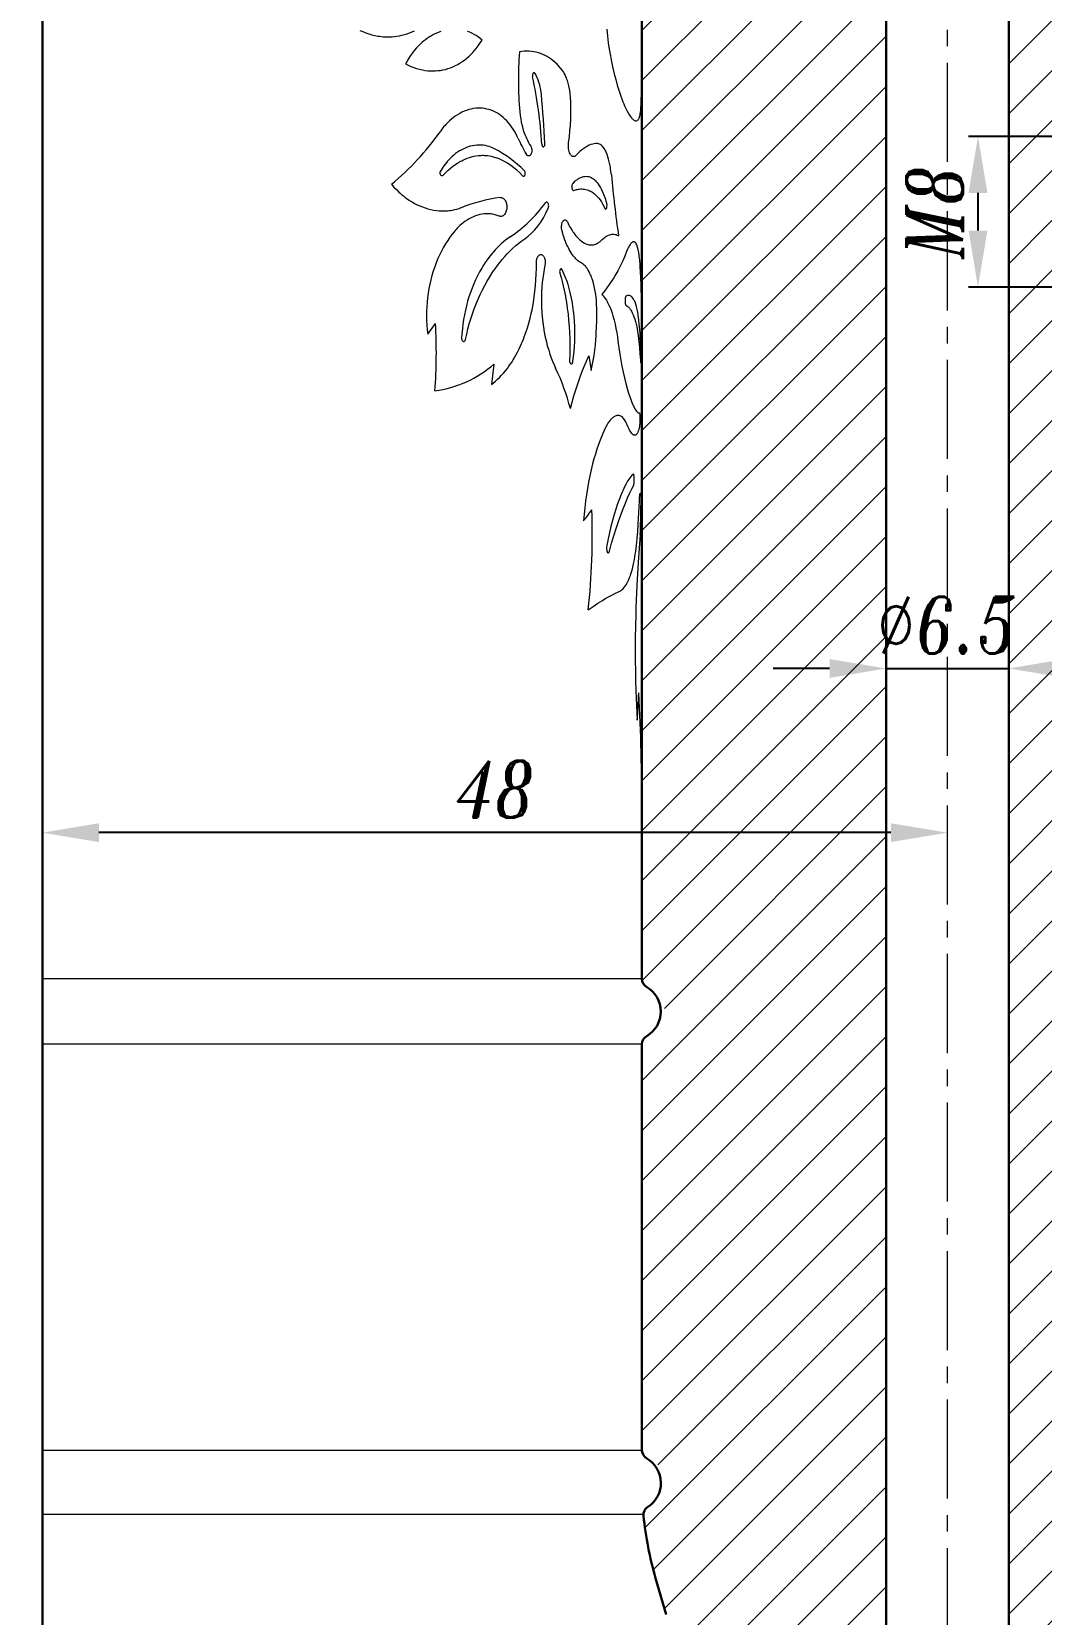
# Model space of a CAD drawing. Extents: x -234 to 1000, y -95 to 506.
# Drawn here: x 79.2 to 132.7, y 43.5 to 127.4 of the extents above; entities that cross this region are included whole.
import ezdxf

# ---------------------------------------------------------------- set-up
doc = ezdxf.new("R2010")
doc.units = 0
doc.header["$LTSCALE"] = 7
doc.header["$MEASUREMENT"] = 0
doc.linetypes.add('CENTER2', pattern=[1.125, 0.75, -0.125, 0.125, -0.125])
doc.layers.get('0').update_dxf_attribs({"linetype": 'CONTINUOUS', "lineweight": 15})
for name, color, linetype, lineweight in [('1', 1, 'CENTER2', 15), ('3', 3, 'CONTINUOUS', 30), ('8', 250, 'CONTINUOUS', 15)]:
    doc.layers.add(name, color=color, linetype=linetype, lineweight=lineweight)
doc.styles.add('ITALICT', font='ITALICT.shx', dxfattribs={"width": 0.8, "height": 3})
doc.dimstyles.get("Standard").update_dxf_attribs({"dimtxt": 3, "dimasz": 3, "dimexe": 0.5, "dimexo": 0.5, "dimgap": 0.8, "dimtad": 1, "dimdsep": 46, "dimtxsty": 'ITALICT', "dimcen": 0.09, "dimazin": 2, "dimtfac": 1, "dimtmove": 0, "dimatfit": 3, "dimfxl": 1, "dimtolj": 1, "dimtzin": 0, "dimarcsym": 0})

# ---------------------------------------------------------------- blocks, each defined once
blk = doc.blocks.new('*D30')
at = {"color": 0, "lineweight": -2, "transparency": 16777216}
for p, q in [((121.476, 93.614), (118.476, 93.614)), ((124.476, 93.614), (130.976, 93.614)), ((133.976, 93.614), (136.976, 93.614))]:
    blk.add_line(p, q, dxfattribs=at)
at = {"color": 0, "transparency": 16777216}
for points in [[(121.476, 94.114), (121.476, 93.114), (124.476, 93.614)], [(133.976, 94.114), (133.976, 93.114), (130.976, 93.614)]]:
    blk.add_solid(points, dxfattribs=at)
at = {"color": 0, "transparency": 16777216, "insert": (127.726, 95.914), "char_height": 3, "attachment_point": 5, "style": 'ITALICT'}
blk.add_mtext('\\A1;%%c6.5', dxfattribs=at)
blk = doc.blocks.new('*D31')
at = {"color": 0, "lineweight": -2, "transparency": 16777216}
for p, q in [((74.189, 291.825), (50.638, 291.825)), ((51.138, 288.825), (51.138, 27.925)), ((79.226, 24.925), (50.638, 24.925))]:
    blk.add_line(p, q, dxfattribs=at)
at = {"color": 0, "transparency": 16777216}
for points in [[(50.638, 288.825), (51.638, 288.825), (51.138, 291.825)], [(50.638, 27.925), (51.638, 27.925), (51.138, 24.925)]]:
    blk.add_solid(points, dxfattribs=at)
at = {"color": 0, "transparency": 16777216, "insert": (48.838, 158.375), "char_height": 3, "attachment_point": 5, "rotation": 90, "style": 'ITALICT'}
blk.add_mtext('\\A1;266.9{}{\\H0.71x;\\C3;%%p0.05}', dxfattribs=at)
blk = doc.blocks.new('*D33')
at = {"color": 0, "lineweight": -2, "transparency": 16777216}
for p, q in [((135.376, 121.825), (128.848, 121.825)), ((129.348, 118.825), (129.348, 116.825)), ((135.376, 113.825), (128.848, 113.825))]:
    blk.add_line(p, q, dxfattribs=at)
at = {"color": 0, "transparency": 16777216}
for points in [[(128.848, 118.825), (129.848, 118.825), (129.348, 121.825)], [(128.848, 116.825), (129.848, 116.825), (129.348, 113.825)]]:
    blk.add_solid(points, dxfattribs=at)
at = {"color": 0, "transparency": 16777216, "insert": (127.048, 117.825), "char_height": 3, "attachment_point": 5, "rotation": 90, "style": 'ITALICT'}
blk.add_mtext('\\A1;M8', dxfattribs=at)
blk = doc.blocks.new('*D45')
at = {"color": 0, "lineweight": -2, "transparency": 16777216}
for p, q in [((50.638, 291.825), (41.031, 291.825)), ((41.531, 288.825), (41.531, -2.525)), ((79.226, -5.525), (41.031, -5.525))]:
    blk.add_line(p, q, dxfattribs=at)
at = {"color": 0, "transparency": 16777216}
for points in [[(41.031, 288.825), (42.031, 288.825), (41.531, 291.825)], [(41.031, -2.525), (42.031, -2.525), (41.531, -5.525)]]:
    blk.add_solid(points, dxfattribs=at)
at = {"color": 0, "transparency": 16777216, "insert": (38.246, 143.15), "char_height": 3, "attachment_point": 5, "rotation": 90, "style": 'ITALICT'}
blk.add_mtext('\\A1;297.35{}{\\H0.71x;\\C3;\\S+0.08^ -0.07;}', dxfattribs=at)
blk = doc.blocks.new('*D55')
at = {"color": 0, "lineweight": -2, "transparency": 16777216}
blk.add_line((124.726, 84.908), (82.726, 84.908), dxfattribs=at)
at = {"color": 0, "transparency": 16777216}
for points in [[(82.726, 85.408), (82.726, 84.408), (79.726, 84.908)], [(124.726, 85.408), (124.726, 84.408), (127.726, 84.908)]]:
    blk.add_solid(points, dxfattribs=at)
at = {"color": 0, "transparency": 16777216, "insert": (103.726, 87.208), "char_height": 3, "attachment_point": 5, "style": 'ITALICT'}
blk.add_mtext('\\A1;48', dxfattribs=at)
blk = doc.blocks.new('*D59')
at = {"color": 0, "lineweight": -2, "transparency": 16777216}
for p, q in [((152.876, 66.225), (152.876, -46.144)), ((149.876, -45.644), (103.101, -45.644))]:
    blk.add_line(p, q, dxfattribs=at)
at = {"color": 0, "transparency": 16777216}
blk.add_solid([(149.876, -45.144), (149.876, -46.144), (152.876, -45.644)], dxfattribs=at)
at = {"color": 0, "transparency": 16777216, "insert": (116.301, -43.344), "char_height": 3, "attachment_point": 5, "style": 'ITALICT'}
blk.add_mtext('\\A1;146.3 RAVNO', dxfattribs=at)
blk = doc.blocks.new('*D97')
at = {"color": 0, "lineweight": -2, "transparency": 16777216}
blk.add_arc((127.726, 181.235), 87.976, 91.9539, 98.0461, dxfattribs=at)
at = {"color": 0, "transparency": 16777216}
for points in [[(124.718, 269.66), (124.735, 268.66), (127.726, 269.211)], [(115.49, 267.851), (115.334, 268.839), (112.449, 267.875)]]:
    blk.add_solid(points, dxfattribs=at)
at = {"color": 0, "transparency": 16777216, "insert": (119.858, 271.168), "char_height": 3, "attachment_point": 5, "rotation": 5, "style": 'ITALICT'}
blk.add_mtext('\\A1;10°', dxfattribs=at)

msp = doc.modelspace()

# ---------------------------------------------------------------- hatches: boundary and pattern name
at = {"layer": '8'}
h = msp.add_hatch(dxfattribs=at)
h.set_pattern_fill('ANSI31', color=256, scale=15)
h.paths.add_polyline_path([(144.7259, 113.8253), (135.8759, 113.8253), (135.8759, 114.5753), (134.8759, 114.5753), (132.9995, 117.8253), (134.8759, 121.0753), (135.8759, 121.0753), (135.8759, 121.8253), (144.7259, 121.8253), (144.7259, 198.2074), (144.6759, 291.8253), (131.7259, 291.8253), (131.7259, 283.8253), (130.9759, 283.8253), (130.9759, 2.4753), (131.7259, 2.4753), (131.7259, -5.5247), (144.7259, -5.5247)])
h.paths.add_polyline_path([(144.7259, 114.5753), (135.8759, 114.5753), (135.8759, 113.8253), (144.7259, 113.8253)], flags=17)
h.paths.add_polyline_path([(144.7259, 121.8253), (135.8759, 121.8253), (135.8759, 121.0753), (144.7259, 121.0753)], flags=17)
h.paths.add_polyline_path([(124.4759, 7.0199), (117.2629, 4.3945, 0.3152988), (116.2759, 2.985), (116.2759, -3.3245, 0.3152988), (116.9339, -4.2642), (120.3971, -5.5247), (123.7259, -5.5247), (123.7259, 2.4753), (124.4759, 2.4753)])
h.paths.add_polyline_path([(124.4759, 2.4753), (123.7259, 2.4753), (123.7259, -5.5247), (124.4759, -5.5247)])
h.paths.add_polyline_path([(131.7259, 2.4753), (130.9759, 2.4753), (130.9759, -5.5247), (131.7259, -5.5247)], flags=17)
h.paths.add_polyline_path([(131.7259, 291.8253), (130.9759, 291.8253), (130.9759, 283.8253), (131.7259, 283.8253)], flags=17)
h.paths.add_polyline_path([(131.2216, 150.5987), (141.6359, 150.5987), (141.6359, 155.0987), (131.2216, 155.0987)], flags=24)
h.paths.add_polyline_path([(140.7779, 98.5824), (146.0493, 98.5824), (146.0493, 103.0824), (140.7779, 103.0824)], flags=9)
h.paths.add_polyline_path([(140.2973, 105.6348), (145.4545, 105.6348), (145.4545, 110.1348), (140.2973, 110.1348)], flags=9)
h.paths.add_polyline_path([(123.033, 93.6638), (132.4187, 93.6638), (132.4187, 98.1638), (123.033, 98.1638)], flags=9)
h.paths.add_polyline_path([(134.7748, 6.0894), (136.0474, -1.1279), (140.479, -0.3464), (139.2065, 6.8708)], flags=24)
h = msp.add_hatch(dxfattribs=at)
h.set_pattern_fill('ANSI31', color=256, scale=15)
h.paths.add_polyline_path([(124.4759, 177.0494), (113.3975, 176.4757, -0.011568), (113.5259, 170.9253), (113.5259, 167.9253, -0.0710678), (112.8059, 162.8853), (112.2459, 160.9653, 0.0710678), (111.5259, 155.9253), (111.5259, 77.2583, 0.2982166), (111.8259, 76.8001, -0.6546537), (111.8259, 74.0505, 0.2982166), (111.5259, 73.5923), (111.5259, 52.2583, 0.2982166), (111.8259, 51.8001, -0.6367071), (111.8947, 49.0827, 0.3123765), (111.6203, 48.584, 0.045361), (112.2459, 45.3853), (112.8059, 43.4653, -0.0710678), (113.5259, 38.4253), (113.5259, 35.4253, -0.028056), (113.1032, 27.8982, -0.5333521), (115.299, 23.4253), (121.4477, 19.8753), (124.4759, 19.8753)])
h.paths.add_polyline_path([(123.033, 93.6638), (132.4187, 93.6638), (132.4187, 98.1638), (123.033, 98.1638)], flags=9)

# ---------------------------------------------------------------- linework, layer by layer
at = {"layer": '1'}
msp.add_line((127.7259, -5.5247), (127.7259, 291.8253), dxfattribs=at)
at = {"layer": '3'}
for p, q in [((79.7259, 291.8253), (79.7259, -5.5247)), ((130.9759, -5.5247), (130.9759, 291.8253)), ((124.4759, 19.8753), (124.4759, 180.951)), ((112.2459, 45.3853), (112.8059, 43.4653))]:
    msp.add_line(p, q, dxfattribs=at)
at = {"layer": '3', "lineweight": 30}
for p, q in [((111.5263, 77.1574), (111.5263, 155.9253)), ((111.5263, 52.1574), (111.5263, 73.6933))]:
    msp.add_line(p, q, dxfattribs=at)
for centre, radius, start, end in [((112.0258, 77.1573), 0.5, 179.998535, 240.003068), ((111.0259, 75.4253), 1.5, 300.00008, 59.999906), ((112.026, 73.6932), 0.5001, 120.007172, 179.993015), ((112.119, 52.2112), 0.5956, 185.182635, 234.818931), ((111.0299, 50.4254), 1.4979, 302.589778, 60.130656), ((112.0857, 48.753), 0.48, 121.249834, 186.986494), ((129.5663, 50.4332), 18.0406, 185.53025, 196.248717)]:
    msp.add_arc(centre, radius, start, end, dxfattribs=at)
at = {"layer": '8', "ltscale": 0.017505}
msp.add_line((100.1649, 111.3291), (100.5757, 111.8961), dxfattribs=at)
at = {"layer": '8', "ltscale": 0.010204}
msp.add_line((111.5259, 111.4524), (111.5209, 111.8606), dxfattribs=at)
at = {"layer": '8', "ltscale": 0.019352}
msp.add_line((108.7091, 110.1816), (108.8349, 109.4178), dxfattribs=at)
at = {"layer": '8', "ltscale": 0.027299}
msp.add_line((103.6778, 109.7468), (103.5451, 108.663), dxfattribs=at)
at = {"layer": '8', "ltscale": 0.007443}
msp.add_line((111.5259, 105.8182), (111.5255, 105.5205), dxfattribs=at)
at = {"layer": '8', "ltscale": 0.023961}
msp.add_line((111.5255, 105.5205), (111.5259, 104.562), dxfattribs=at)
at = {"layer": '8'}
for p, q in [((111.5263, 77.1574), (79.7263, 77.1574)), ((111.5263, 73.6933), (79.7263, 73.6933)), ((111.5263, 52.1574), (79.7263, 52.1574)), ((111.6057, 48.753), (79.7113, 48.753))]:
    msp.add_line(p, q, dxfattribs=at)
for points in [[(111.5008, 126.2934), (111.5028, 126.8268), (111.502, 127.323), (111.4987, 127.8141), (111.4933, 128.2283), (111.4851, 128.632), (111.4732, 129.0206), (111.4612, 129.2987), (111.4459, 129.5622), (111.4269, 129.8082), (111.4036, 130.0334), (111.3899, 130.1393), (111.3748, 130.2386), (111.359, 130.327), (111.342, 130.4085)], [(96.5672, 127.4444), (96.7225, 127.3752), (96.8799, 127.3134), (97.039, 127.259), (97.1995, 127.2123), (97.3611, 127.1734), (97.5235, 127.1424), (97.605, 127.1298), (97.6865, 127.1193), (97.7953, 127.1084), (97.904, 127.1011), (98.0127, 127.0974), (98.1428, 127.0978), (98.2725, 127.1035), (98.4016, 127.1143), (98.53, 127.1305), (98.6574, 127.1518), (98.7963, 127.1813), (98.9337, 127.2171), (99.0694, 127.2591), (99.2032, 127.3072), (99.3349, 127.3613), (99.4643, 127.4214)], [(100.8541, 127.3831), (100.7256, 127.3364), (100.5986, 127.2825), (100.4733, 127.2215), (100.3625, 127.1609), (100.2535, 127.0949), (100.1464, 127.0236), (100.0414, 126.9472), (99.9387, 126.8659), (99.8762, 126.8131), (99.8146, 126.7584), (99.7532, 126.7012), (99.6929, 126.6422), (99.5764, 126.52), (99.4646, 126.3913), (99.3576, 126.2566), (99.2558, 126.1161), (99.1592, 125.9703), (99.0682, 125.8194), (98.9829, 125.6639)], [(98.9829, 125.6639), (99.1282, 125.5923), (99.2754, 125.528), (99.4243, 125.4711), (99.5746, 125.422), (99.7259, 125.3806), (99.878, 125.3471), (99.9543, 125.3333), (100.0306, 125.3216), (100.1664, 125.3058), (100.3021, 125.2964), (100.4375, 125.2936), (100.5724, 125.2973), (100.7065, 125.3075), (100.8397, 125.3243), (100.9718, 125.3477), (101.1025, 125.3775), (101.2316, 125.4138), (101.3684, 125.4599), (101.5029, 125.5133), (101.6349, 125.5739), (101.7642, 125.6415), (101.8906, 125.7159), (102.0139, 125.797), (102.1339, 125.8847), (102.2505, 125.9787), (102.354, 126.0699), (102.4544, 126.1661), (102.5517, 126.2671), (102.6458, 126.3726), (102.7365, 126.4826), (102.7916, 126.5535), (102.8452, 126.6259), (102.9486, 126.7755), (103.0465, 126.931)], [(103.0465, 126.931), (102.9449, 127.0154), (102.8401, 127.0938), (102.7323, 127.1658), (102.6217, 127.2313), (102.5084, 127.29), (102.3927, 127.3419), (102.2748, 127.3868)], [(109.6579, 127.5025), (109.6966, 127.1437), (109.7417, 126.79), (109.793, 126.4424), (109.8503, 126.1018), (109.9131, 125.7693), (109.9812, 125.4459), (110.054, 125.1328), (110.1313, 124.8312), (110.2124, 124.5421), (110.2968, 124.2671), (110.3839, 124.0078), (110.4728, 123.7659), (110.5182, 123.6507), (110.5637, 123.5407), (110.6084, 123.4381), (110.653, 123.3408), (110.7247, 123.1953), (110.7954, 123.0651), (110.8648, 122.9511), (110.8995, 122.8993), (110.9337, 122.8521), (110.9658, 122.8112), (110.9973, 122.7747), (111.0253, 122.7454), (111.0526, 122.7197), (111.0766, 122.6998), (111.1001, 122.6829), (111.1363, 122.6622), (111.171, 122.6492), (111.2041, 122.6438), (111.2357, 122.6462), (111.2656, 122.6563), (111.2938, 122.6742), (111.3203, 122.6996), (111.3451, 122.7327), (111.3595, 122.7569), (111.3733, 122.784), (111.3884, 122.8187), (111.4025, 122.857)], [(107.3035, 125.323), (107.213, 125.4372), (107.1193, 125.5454), (107.0225, 125.6475), (106.9227, 125.7432), (106.8197, 125.8325), (106.7137, 125.9151), (106.6064, 125.9898), (106.4963, 126.0577), (106.3837, 126.1184), (106.2688, 126.172), (106.1516, 126.2183), (106.0323, 126.2571), (105.9111, 126.2886), (105.7882, 126.3125), (105.6637, 126.3288), (105.5378, 126.3376), (105.4108, 126.3389), (105.2828, 126.3326), (105.1541, 126.3188), (105.0248, 126.2977)], [(105.8608, 125.1499), (105.8527, 125.1619), (105.8436, 125.1721), (105.8336, 125.1804), (105.8229, 125.1864), (105.8075, 125.1906), (105.7918, 125.1899), (105.7767, 125.1845), (105.7657, 125.1771), (105.7555, 125.1671), (105.7455, 125.154), (105.7368, 125.1389), (105.7242, 125.1057), (105.7171, 125.0672), (105.7162, 125.0266), (105.7214, 124.9874)], [(106.1904, 124.0474), (106.1764, 124.1733), (106.1577, 124.2978), (106.132, 124.4318), (106.1007, 124.5628), (106.0638, 124.6901), (106.0214, 124.8131), (105.9734, 124.9313), (105.9198, 125.0438), (105.891, 125.0977), (105.8608, 125.1499)], [(107.7333, 123.9262), (107.7187, 124.0936), (107.6973, 124.2591), (107.6688, 124.4212), (107.6521, 124.5005), (107.6335, 124.5784), (107.5939, 124.7213), (107.5713, 124.7919), (107.5471, 124.8607), (107.5224, 124.9249), (107.4962, 124.9873), (107.4533, 125.0791), (107.4068, 125.166), (107.3568, 125.2475), (107.3035, 125.323)], [(111.4025, 122.857), (111.4166, 122.9066), (111.4294, 122.9686), (111.4393, 123.0308), (111.4483, 123.1008), (111.4588, 123.2045), (111.4679, 123.3188), (111.4803, 123.5368), (111.4895, 123.7773), (111.4964, 124.0491), (111.5009, 124.3344), (111.5044, 124.9105), (111.502, 125.4868)], [(104.9559, 121.719), (104.8947, 121.8482), (104.8296, 121.9738), (104.7608, 122.0956), (104.6883, 122.213), (104.6097, 122.3293), (104.5274, 122.4405), (104.4413, 122.5462), (104.3516, 122.6462), (104.2596, 122.739), (104.1642, 122.8259), (104.0655, 122.9064), (103.9638, 122.9804), (103.8599, 123.0471), (103.7534, 123.1069), (103.6444, 123.1596), (103.5331, 123.205), (103.4198, 123.2431), (103.3047, 123.2737), (103.1881, 123.2967), (103.0702, 123.3121), (102.9513, 123.3198), (102.8317, 123.3198), (102.7116, 123.3121), (102.5914, 123.2969), (102.4671, 123.2731), (102.3433, 123.2415), (102.2202, 123.202), (102.0983, 123.1548), (101.9777, 123.1002), (101.8588, 123.0382), (101.7418, 122.9692), (101.627, 122.8934), (101.5242, 122.8182), (101.4236, 122.7378), (101.3254, 122.6521), (101.2298, 122.5616), (101.1369, 122.4663), (101.0803, 122.4044), (101.0249, 122.3408), (100.9176, 122.2086), (100.8153, 122.0701)], [(105.0453, 123.1252), (105.066, 122.9345), (105.0931, 122.7518), (105.127, 122.5716), (105.1677, 122.3945), (105.2151, 122.2211), (105.269, 122.0521), (105.3294, 121.8881), (105.3619, 121.8083), (105.396, 121.7299), (105.4499, 121.6154), (105.5071, 121.5048), (105.5675, 121.3985), (105.631, 121.2968)], [(103.6976, 121.1667), (103.6058, 121.2111), (103.5122, 121.2499), (103.417, 121.2832), (103.3205, 121.3108), (103.2228, 121.3326), (103.1241, 121.3487), (103.0081, 121.3601), (102.8913, 121.3635), (102.774, 121.3591), (102.6565, 121.3468), (102.5391, 121.3267), (102.4221, 121.299), (102.3057, 121.2637), (102.1904, 121.221), (102.0776, 121.1716), (101.9663, 121.1154), (101.8568, 121.0524), (101.7494, 120.983), (101.6442, 120.9073), (101.5415, 120.8256), (101.4414, 120.738), (101.3848, 120.6848), (101.3292, 120.6297), (101.2739, 120.572), (101.2197, 120.5126), (101.1155, 120.3895), (101.0161, 120.26), (100.9217, 120.1246), (100.8326, 119.9837)], [(105.631, 121.2968), (105.6438, 121.275), (105.6551, 121.2511), (105.6651, 121.2245), (105.6734, 121.1964), (105.6844, 121.1385), (105.6879, 121.0921), (105.6871, 121.0456), (105.6842, 121.0149), (105.6793, 120.9845), (105.6698, 120.9451), (105.657, 120.9081), (105.6411, 120.8746), (105.6184, 120.8405), (105.6051, 120.8254), (105.5907, 120.8124), (105.5765, 120.8023), (105.5617, 120.7942), (105.5346, 120.7857), (105.5069, 120.7847), (105.4796, 120.7914), (105.4536, 120.8053), (105.4376, 120.818), (105.4225, 120.8331), (105.4085, 120.8505), (105.3959, 120.8699)], [(106.2157, 121.4065), (106.2191, 121.378), (106.2257, 121.3507), (106.2387, 121.3189), (106.2474, 121.3049), (106.2573, 121.293), (106.2676, 121.2842), (106.2785, 121.2778), (106.2957, 121.2736), (106.313, 121.2761), (106.3294, 121.2851), (106.3453, 121.3011), (106.3585, 121.3223), (106.3685, 121.3471), (106.3742, 121.3685), (106.378, 121.3911), (106.3798, 121.4146), (106.3796, 121.4381)], [(108.0131, 120.8062), (107.9866, 120.7819), (107.9586, 120.7638), (107.9295, 120.7524), (107.8998, 120.7479), (107.8699, 120.7507), (107.8416, 120.7599), (107.814, 120.7753), (107.7875, 120.7965), (107.7685, 120.816), (107.7504, 120.8383), (107.7333, 120.8631), (107.7173, 120.8902), (107.6893, 120.9493), (107.666, 121.0145), (107.6476, 121.0845), (107.634, 121.1582), (107.6254, 121.2345), (107.6217, 121.3257), (107.6248, 121.4171), (107.6348, 121.5065)], [(109.0866, 121.4491), (108.9996, 121.4358), (108.9116, 121.4147), (108.8227, 121.3859), (108.7331, 121.3496), (108.6431, 121.3059), (108.5527, 121.2549), (108.4991, 121.2214), (108.4455, 121.1854), (108.3905, 121.1459), (108.3354, 121.1039), (108.2273, 121.0138), (108.1197, 120.9145), (108.0131, 120.8062)], [(109.9024, 119.7755), (109.8797, 119.9841), (109.8659, 120.0865), (109.8503, 120.1873), (109.8237, 120.3351), (109.793, 120.478), (109.7583, 120.6151), (109.7195, 120.7455), (109.6766, 120.8681), (109.6295, 120.9819), (109.6041, 121.0357), (109.5777, 121.0869), (109.5509, 121.1341), (109.5232, 121.1786), (109.4756, 121.2452), (109.4255, 121.3033), (109.3994, 121.3292), (109.3727, 121.3528), (109.346, 121.3736), (109.3188, 121.392), (109.274, 121.4166), (109.2283, 121.4347), (109.1816, 121.4462), (109.1344, 121.451), (109.0866, 121.4491)], [(100.9903, 119.7732), (101.1066, 119.8953), (101.2266, 120.0111), (101.3502, 120.1202), (101.4769, 120.2224), (101.6066, 120.3174), (101.739, 120.4049), (101.8061, 120.4457), (101.8738, 120.4847), (101.9649, 120.5334), (102.0568, 120.5785), (102.1495, 120.62), (102.2615, 120.6647), (102.3744, 120.7039), (102.4878, 120.7375), (102.6017, 120.7654), (102.7158, 120.7875), (102.8479, 120.8057), (102.9798, 120.816), (103.0457, 120.8182), (103.1115, 120.8184), (103.1768, 120.8165), (103.2419, 120.8127), (103.3392, 120.8031), (103.4358, 120.789), (103.5316, 120.7705), (103.6265, 120.7474), (103.6892, 120.7296), (103.7514, 120.7098), (103.8131, 120.688), (103.8742, 120.6643)], [(105.1986, 119.737), (105.2078, 119.7284), (105.2179, 119.7215), (105.2324, 119.7154), (105.2472, 119.7131), (105.2618, 119.7148), (105.274, 119.7194), (105.2856, 119.7268), (105.2965, 119.7368), (105.3064, 119.7489), (105.3203, 119.7733), (105.3304, 119.8014), (105.3366, 119.8321), (105.3389, 119.8644), (105.3372, 119.8965), (105.3314, 119.9274), (105.3223, 119.9547), (105.3096, 119.9791), (105.2941, 119.9986)], [(98.2417, 119.2814), (98.369, 119.1371), (98.5011, 118.9991), (98.6377, 118.8678), (98.7076, 118.8047), (98.7785, 118.7434), (98.8747, 118.6644), (98.9725, 118.5887), (99.0719, 118.5163), (99.2019, 118.4284), (99.3342, 118.3463), (99.4686, 118.2702), (99.605, 118.2004), (99.743, 118.1368), (99.8825, 118.0798), (100.0232, 118.0293), (100.1716, 117.9838), (100.3207, 117.9458), (100.4705, 117.9154), (100.6205, 117.8927), (100.7706, 117.8778), (100.9204, 117.8709), (101.0696, 117.8718), (101.144, 117.8753), (101.2182, 117.8807), (101.2918, 117.8882), (101.3652, 117.8976), (101.482, 117.9168), (101.5978, 117.9411), (101.7125, 117.9704), (101.8258, 118.0047), (101.9378, 118.044)], [(100.8326, 119.9837), (100.8275, 119.9746), (100.8168, 119.9486), (100.8102, 119.9205), (100.8078, 119.8915), (100.8097, 119.8624), (100.8158, 119.834), (100.8259, 119.8077), (100.8393, 119.7854), (100.8562, 119.7664), (100.8758, 119.7518), (100.893, 119.744), (100.911, 119.7401), (100.9292, 119.7402), (100.9513, 119.7459), (100.9721, 119.7572), (100.9903, 119.7732)], [(107.8546, 119.3325), (107.8445, 119.3205), (107.8353, 119.3064), (107.8201, 119.2726), (107.8092, 119.2332), (107.8045, 119.2059), (107.8018, 119.1777), (107.8022, 119.1202), (107.8053, 119.0918), (107.8104, 119.0643), (107.8168, 119.0406), (107.8247, 119.0187), (107.8373, 118.9936), (107.8524, 118.9732), (107.8692, 118.9591), (107.8828, 118.9533), (107.8967, 118.9518), (107.9105, 118.9547)], [(109.6579, 118.291), (109.6316, 118.385), (109.604, 118.477), (109.575, 118.5669), (109.5445, 118.6543), (109.4944, 118.7852), (109.441, 118.9091), (109.3842, 119.0256), (109.324, 119.1344), (109.2602, 119.2351), (109.1998, 119.3184), (109.1367, 119.3941), (109.071, 119.4618), (109.0372, 119.4926), (109.0029, 119.5212), (108.9467, 119.5625), (108.8891, 119.5981), (108.8303, 119.6279), (108.7702, 119.6518), (108.7091, 119.6696), (108.6395, 119.6824), (108.5688, 119.6875), (108.4974, 119.6849), (108.4254, 119.6746), (108.3531, 119.6568), (108.2806, 119.6315), (108.2154, 119.6024), (108.1505, 119.5675), (108.0859, 119.527), (108.0219, 119.4809), (107.9795, 119.4473), (107.9375, 119.4112), (107.8546, 119.3325)], [(104.0082, 118.5821), (104.0457, 118.5839), (104.0834, 118.5787), (104.1202, 118.5669), (104.1553, 118.5488), (104.1891, 118.5241), (104.2206, 118.4937), (104.2493, 118.4583), (104.2757, 118.417), (104.2986, 118.3718), (104.3178, 118.3232), (104.3336, 118.2702), (104.3454, 118.2152), (104.353, 118.159), (104.3565, 118.1009), (104.3556, 118.0423), (104.3505, 117.9844), (104.3411, 117.9278), (104.3275, 117.8727), (104.3096, 117.8201), (104.288, 117.7716), (104.2627, 117.727), (104.2338, 117.6871), (104.2155, 117.6664), (104.1961, 117.6476), (104.1767, 117.6316), (104.1565, 117.6176), (104.1243, 117.6004), (104.0907, 117.5887), (104.0563, 117.5825), (104.0215, 117.5821), (103.9884, 117.5871), (103.9559, 117.5973)], [(106.555, 118.0107), (106.5681, 118.049), (106.5761, 118.0907), (106.579, 118.1345), (106.5773, 118.1721), (106.5717, 118.2089), (106.5624, 118.2435), (106.5503, 118.2728), (106.5349, 118.2981), (106.5169, 118.318), (106.4976, 118.3306), (106.4768, 118.3364), (106.456, 118.3347), (106.4385, 118.3273), (106.422, 118.3148), (106.4072, 118.298)], [(107.9105, 118.9547), (108.0079, 118.9877), (108.0565, 119.001), (108.105, 119.0123), (108.1532, 119.0213), (108.2012, 119.0282), (108.2728, 119.0345), (108.3438, 119.0358), (108.4142, 119.0323), (108.4837, 119.0238), (108.5523, 119.0104), (108.62, 118.9921), (108.6867, 118.969), (108.7522, 118.941), (108.8095, 118.9121), (108.8658, 118.8794), (108.9211, 118.8431), (108.9619, 118.8135), (109.002, 118.7818), (109.0816, 118.7114), (109.1585, 118.6332), (109.2326, 118.5472), (109.3039, 118.4539), (109.3724, 118.3533), (109.4381, 118.2458), (109.5026, 118.1286), (109.564, 118.0051)], [(103.9559, 117.5973), (103.8468, 117.6365), (103.7358, 117.6681), (103.6233, 117.6921), (103.5094, 117.7084), (103.3945, 117.7169), (103.2789, 117.7176), (103.1628, 117.7106), (103.0466, 117.6959), (102.9305, 117.6735), (102.8138, 117.6434), (102.6979, 117.6058), (102.583, 117.5608), (102.4694, 117.5087), (102.3573, 117.4496), (102.247, 117.3837), (102.1388, 117.3112), (102.046, 117.2426), (101.955, 117.1693), (101.8662, 117.0914), (101.7795, 117.0093), (101.7236, 116.9527), (101.6687, 116.8945), (101.6138, 116.8331), (101.56, 116.7701), (101.4571, 116.6403)], [(109.564, 118.0051), (109.5765, 117.984), (109.5835, 117.9762), (109.5907, 117.9706), (109.6024, 117.9666), (109.6142, 117.9684), (109.6254, 117.976), (109.6342, 117.9863), (109.6423, 117.9996), (109.6556, 118.0337), (109.6651, 118.0752), (109.6714, 118.1302), (109.6722, 118.1875), (109.6676, 118.2414), (109.6579, 118.291)], [(101.4571, 116.6403), (101.3372, 116.4758), (101.2219, 116.3056), (101.1115, 116.1301), (101.0061, 115.9495), (100.9059, 115.7642), (100.8536, 115.6615), (100.8028, 115.5574), (100.7534, 115.4515), (100.7057, 115.3444), (100.6155, 115.1274), (100.5321, 114.9062), (100.4557, 114.6812), (100.3864, 114.4527), (100.3243, 114.2211), (100.2695, 113.9867), (100.2221, 113.75), (100.1822, 113.5112), (100.1497, 113.2707), (100.1249, 113.0289), (100.1077, 112.7861), (100.0981, 112.5428), (100.0962, 112.2991), (100.1019, 112.0556), (100.1153, 111.8125), (100.1363, 111.5702), (100.1649, 111.3291)], [(107.2773, 116.8744), (107.2656, 116.9389), (107.2601, 117.0065), (107.2609, 117.0746), (107.268, 117.1412), (107.2816, 117.2052), (107.2907, 117.2355), (107.3014, 117.2642), (107.3133, 117.2907), (107.3267, 117.3151), (107.3396, 117.3346), (107.3535, 117.3518), (107.3747, 117.372), (107.3974, 117.3867), (107.4211, 117.3953), (107.441, 117.3976), (107.4608, 117.3955), (107.4802, 117.3889), (107.4943, 117.3812), (107.508, 117.3711), (107.5211, 117.359), (107.5335, 117.3448), (107.5524, 117.3177), (107.5689, 117.2866)], [(108.3002, 115.1164), (108.238, 115.1528), (108.1763, 115.1953), (108.1154, 115.2437), (108.0553, 115.2978), (108.0159, 115.3369), (107.9769, 115.3783), (107.9007, 115.4679), (107.8269, 115.5661), (107.7698, 115.6505), (107.7146, 115.7396), (107.6614, 115.8333), (107.623, 115.9062), (107.5857, 115.9814), (107.5495, 116.0592), (107.5146, 116.1392), (107.4682, 116.2539), (107.4243, 116.3722), (107.3832, 116.4938), (107.3543, 116.5869), (107.327, 116.6815), (107.2773, 116.8744)], [(107.5689, 117.2866), (107.6492, 117.1244), (107.691, 117.0464), (107.7338, 116.9706), (107.8172, 116.8344), (107.8601, 116.7696), (107.9038, 116.7072), (107.9633, 116.6277), (108.0239, 116.5527), (108.0856, 116.4823), (108.1611, 116.4044), (108.2377, 116.3338), (108.3154, 116.2708), (108.3938, 116.2159), (108.4727, 116.1692), (108.5127, 116.1488), (108.5527, 116.1307), (108.606, 116.11), (108.6593, 116.0933), (108.7124, 116.0807), (108.7718, 116.0715), (108.8307, 116.0675), (108.8891, 116.0689), (108.9469, 116.0755), (109.0039, 116.0874), (109.0601, 116.1045), (109.1153, 116.1268), (109.1695, 116.1543), (109.205, 116.1754), (109.2399, 116.1988), (109.2745, 116.2244), (109.3085, 116.2522), (109.3746, 116.3141)], [(109.3746, 116.3141), (109.4182, 116.3569), (109.4618, 116.397), (109.5051, 116.4339), (109.5484, 116.468), (109.6135, 116.5137), (109.6783, 116.5527), (109.7427, 116.5847), (109.8064, 116.6097), (109.8665, 116.6268), (109.9258, 116.6374), (109.9842, 116.6413), (110.0417, 116.6386), (110.098, 116.6292), (110.1531, 116.6131), (110.2069, 116.5905), (110.2466, 116.569), (110.2855, 116.5439)], [(104.5374, 116.4988), (104.4161, 116.4147), (104.2962, 116.3246), (104.178, 116.2285), (104.0615, 116.1267), (103.9469, 116.0193), (103.8768, 115.9499), (103.8075, 115.8784), (103.7383, 115.8041), (103.67, 115.7279), (103.5372, 115.5705), (103.4084, 115.406), (103.3097, 115.271), (103.2138, 115.1319), (103.1208, 114.9888), (103.0308, 114.8419), (102.9726, 114.7419), (102.9157, 114.6404), (102.8063, 114.433), (102.7028, 114.2198), (102.6055, 114.0015), (102.5144, 113.7782), (102.4298, 113.5505), (102.3517, 113.3187), (102.2804, 113.0831), (102.2159, 112.8443), (102.1583, 112.6024), (102.1077, 112.3579), (102.0643, 112.1112), (102.028, 111.8626), (101.9989, 111.6124), (101.9771, 111.3611), (101.9626, 111.1089)], [(102.1719, 111.0595), (102.2309, 111.338), (102.2968, 111.6138), (102.3696, 111.8866), (102.4493, 112.1562), (102.5356, 112.4221), (102.6285, 112.6841), (102.7278, 112.9419), (102.8334, 113.195), (102.9451, 113.4431), (103.0627, 113.686), (103.1861, 113.9231), (103.315, 114.1543), (103.4493, 114.3791), (103.5886, 114.5971), (103.6602, 114.7035), (103.7329, 114.8081), (103.8566, 114.9781), (103.9833, 115.1428), (104.113, 115.3018), (104.2454, 115.455), (104.3803, 115.6021), (104.5176, 115.7429), (104.6721, 115.8911), (104.8291, 116.0311), (104.9084, 116.0979), (104.9883, 116.1625), (105.0954, 116.2452), (105.2032, 116.3238), (105.3117, 116.3982)], [(111.4658, 114.2873), (111.4495, 114.6751), (111.4391, 114.8599), (111.427, 115.0375), (111.4081, 115.2614), (111.3853, 115.4683), (111.3724, 115.5647), (111.3584, 115.6559), (111.3434, 115.7409), (111.3271, 115.8203), (111.3126, 115.8822), (111.2971, 115.9397), (111.273, 116.0152), (111.2469, 116.0802), (111.2189, 116.1342), (111.1921, 116.173), (111.1781, 116.1889), (111.1638, 116.2023), (111.1416, 116.2179), (111.1187, 116.228), (111.0951, 116.2325), (111.0708, 116.2314), (111.047, 116.2251), (111.0228, 116.2138), (110.9981, 116.1976), (110.9793, 116.1821), (110.9604, 116.1639), (110.9219, 116.1196), (110.8966, 116.085), (110.8712, 116.0461), (110.8445, 116.001), (110.8178, 115.9515), (110.7657, 115.8423), (110.7143, 115.7181)], [(103.5451, 108.663), (103.6563, 108.7521), (103.7651, 108.8456), (103.8714, 108.9434), (103.9751, 109.0452), (104.0828, 109.1582), (104.1876, 109.2756), (104.2894, 109.3974), (104.3881, 109.5233), (104.4733, 109.6386), (104.5559, 109.7569), (104.6361, 109.8781), (104.6946, 109.9709), (104.7517, 110.0652), (104.8423, 110.2232), (104.9292, 110.3851), (105.0124, 110.5508), (105.0918, 110.72), (105.1425, 110.8344), (105.1916, 110.9503), (105.2393, 111.0681), (105.2853, 111.1873), (105.3722, 111.4289), (105.4526, 111.6753), (105.5265, 111.926), (105.5941, 112.1806), (105.6552, 112.4388), (105.6965, 112.6322), (105.7343, 112.8271), (105.7686, 113.0234), (105.7922, 113.1715), (105.8138, 113.3203), (105.8515, 113.6195), (105.8816, 113.9206), (105.9042, 114.2232), (105.9194, 114.5267), (105.9272, 114.8308), (105.9277, 115.1351)], [(105.9277, 115.1351), (105.9306, 115.2082), (105.9408, 115.28), (105.9487, 115.3152), (105.9585, 115.3491), (105.9696, 115.3803), (105.9823, 115.41), (106.0016, 115.4464), (106.0236, 115.4789), (106.0477, 115.5067), (106.0765, 115.531), (106.1073, 115.5483), (106.1232, 115.5542), (106.1394, 115.558), (106.1556, 115.5598), (106.1718, 115.5596), (106.2018, 115.5536), (106.2311, 115.5406), (106.2588, 115.5212), (106.2826, 115.4981), (106.3043, 115.4704), (106.3239, 115.4387), (106.3369, 115.413), (106.3486, 115.3858), (106.36, 115.3537), (106.3696, 115.3203), (106.3833, 115.2516), (106.3903, 115.1801), (106.3903, 115.1065), (106.3833, 115.0339), (106.3768, 114.9969)], [(106.3768, 114.9969), (106.3339, 114.7716), (106.2965, 114.5437), (106.2647, 114.3135), (106.2387, 114.0815), (106.2183, 113.8482), (106.2021, 113.5795), (106.1935, 113.3099), (106.1924, 113.0399), (106.199, 112.77), (106.2132, 112.5008), (106.235, 112.2329), (106.2643, 111.9667), (106.3011, 111.7029), (106.3453, 111.442), (106.3967, 111.1847), (106.4553, 110.9315), (106.4873, 110.8067), (106.521, 110.6831), (106.5809, 110.4802), (106.6455, 110.2814), (106.7146, 110.0871), (106.788, 109.8977), (106.8658, 109.7137), (106.9476, 109.5354)], [(109.1277, 112.7548), (109.1234, 112.871), (109.1172, 112.9866), (109.1058, 113.14), (109.0909, 113.2918), (109.0723, 113.4418), (109.0451, 113.6186), (109.0127, 113.7912), (108.9748, 113.9587), (108.9314, 114.1201), (108.8825, 114.2744), (108.8558, 114.3489), (108.8278, 114.4211), (108.7989, 114.4896), (108.7686, 114.5558), (108.7257, 114.641), (108.6804, 114.7213), (108.6326, 114.7963), (108.5722, 114.8789), (108.5407, 114.917), (108.5085, 114.9528), (108.4588, 115.0021), (108.4074, 115.046), (108.3545, 115.0841), (108.3002, 115.1164)], [(110.7143, 115.7181), (110.6135, 115.4688), (110.5607, 115.3459), (110.5061, 115.2242), (110.4212, 115.0438), (110.3325, 114.866), (110.24, 114.6909), (110.1436, 114.5186), (110.032, 114.3304), (109.9156, 114.1455), (109.7944, 113.9642), (109.6684, 113.7864), (109.5375, 113.6122), (109.4017, 113.4415)], [(107.2884, 114.7546), (107.2843, 114.7621), (107.2709, 114.7802), (107.2554, 114.7925), (107.2385, 114.7975), (107.2297, 114.797), (107.2209, 114.7945), (107.2043, 114.7839), (107.19, 114.7667), (107.1814, 114.7515), (107.1742, 114.7341), (107.1642, 114.6954), (107.1604, 114.6533), (107.1627, 114.6104), (107.1711, 114.5703)], [(107.1711, 114.5703), (107.2355, 114.3492), (107.2955, 114.1246), (107.3511, 113.897), (107.4024, 113.6664), (107.4338, 113.5133), (107.4634, 113.3592), (107.4919, 113.1997), (107.5186, 113.0393), (107.5656, 112.7202), (107.6054, 112.398), (107.6381, 112.0734), (107.6637, 111.7468), (107.6824, 111.4186), (107.6939, 111.1), (107.699, 110.7808), (107.6975, 110.4613), (107.6921, 110.218), (107.683, 109.9752)], [(107.8665, 109.8952), (107.9011, 110.1523), (107.9287, 110.4124), (107.9495, 110.6747), (107.9635, 110.9385), (107.9706, 111.2032), (107.971, 111.4682), (107.9643, 111.743), (107.9502, 112.0168), (107.9288, 112.2892), (107.8999, 112.5594), (107.8825, 112.6949), (107.8631, 112.8295), (107.8422, 112.9603), (107.8195, 113.0901), (107.7746, 113.3168), (107.7237, 113.5395), (107.6668, 113.7575), (107.6037, 113.9701), (107.5692, 114.0761), (107.5331, 114.1803), (107.4967, 114.2795), (107.4588, 114.3769), (107.4048, 114.5063), (107.3481, 114.6322), (107.2884, 114.7546)], [(109.4017, 113.4415), (109.464, 113.3749), (109.5241, 113.3016), (109.5819, 113.2219), (109.6376, 113.1361), (109.6724, 113.0773), (109.7062, 113.0161), (109.741, 112.9488), (109.7748, 112.8789), (109.8335, 112.7454), (109.8887, 112.6044), (109.9403, 112.4565), (109.9885, 112.3021), (110.0188, 112.1959), (110.0476, 112.0873), (110.1008, 111.8632), (110.1485, 111.6309), (110.1874, 111.4122), (110.2219, 111.188), (110.2523, 110.9592)], [(110.6748, 113.3443), (110.6669, 113.3373), (110.6605, 113.3277), (110.6546, 113.3151), (110.6465, 113.291), (110.6398, 113.2623), (110.6312, 113.2027), (110.6272, 113.1373), (110.6277, 113.0699), (110.6326, 113.0065), (110.6412, 112.953), (110.6469, 112.9296), (110.6535, 112.9097), (110.66, 112.8952), (110.6671, 112.8844), (110.6745, 112.8778)], [(111.4711, 110.1931), (111.4553, 110.7013), (111.4459, 110.9297), (111.435, 111.1526), (111.4224, 111.3695), (111.4079, 111.5798), (111.3852, 111.8486), (111.3583, 112.1026), (111.343, 112.2233), (111.3266, 112.3396), (111.2994, 112.5052), (111.269, 112.6591), (111.2353, 112.8007), (111.1981, 112.9289), (111.1598, 113.0364), (111.1395, 113.0852), (111.1183, 113.1305), (111.0849, 113.192), (111.0498, 113.2453), (111.0128, 113.2903), (110.9739, 113.3267), (110.9354, 113.3533), (110.9155, 113.3637), (110.8953, 113.372), (110.8677, 113.3799), (110.8396, 113.3843), (110.8108, 113.3851), (110.7889, 113.3833), (110.7666, 113.3795), (110.7212, 113.3659), (110.6748, 113.3443)], [(108.8349, 109.4178), (108.8904, 109.6784), (108.94, 109.9441), (108.9836, 110.2143), (109.0215, 110.4884), (109.0537, 110.7657), (109.0804, 111.0458), (109.0937, 111.215), (109.1052, 111.3848), (109.1222, 111.726), (109.1317, 112.0687), (109.1335, 112.4119), (109.1277, 112.7548)], [(110.6745, 112.8778), (110.723, 112.8468), (110.7698, 112.8098), (110.8149, 112.7668), (110.8582, 112.7181), (110.8852, 112.6837), (110.9114, 112.6469), (110.9388, 112.6049), (110.9653, 112.5602), (111.0143, 112.4667), (111.0601, 112.3638), (111.103, 112.2519), (111.1429, 112.1313), (111.18, 112.0023), (111.2143, 111.8655), (111.246, 111.721), (111.2681, 111.6079), (111.2888, 111.4909), (111.3262, 111.2458), (111.3457, 111.0969), (111.3636, 110.9435), (111.3951, 110.6241), (111.4214, 110.2896), (111.443, 109.9416)], [(101.9626, 111.1089), (101.9633, 111.0811), (101.9676, 111.0537), (101.9756, 111.0278), (101.9871, 111.0042), (102.0021, 110.9834), (102.0199, 110.967), (102.0316, 110.9595), (102.0441, 110.9541), (102.0569, 110.9509), (102.07, 110.95), (102.0826, 110.9511), (102.0949, 110.9543), (102.1181, 110.9665), (102.1381, 110.9853), (102.153, 111.0072), (102.1645, 111.0324), (102.1719, 111.0595)], [(110.2523, 110.9592), (110.2974, 110.6161), (110.3471, 110.2838), (110.4016, 109.9603), (110.4608, 109.6437), (110.527, 109.3246), (110.5967, 109.0195), (110.6695, 108.7302), (110.7444, 108.4588), (110.8206, 108.2073), (110.8973, 107.9778), (110.9354, 107.872), (110.9733, 107.7725), (111.0105, 107.6803), (111.0472, 107.5949), (111.0795, 107.5243), (111.1111, 107.4596), (111.1546, 107.3785), (111.1963, 107.3097), (111.2362, 107.2537), (111.2703, 107.2144), (111.3026, 107.186), (111.3179, 107.1759), (111.3328, 107.1686), (111.3518, 107.1632), (111.3698, 107.1627), (111.3869, 107.1672)], [(107.683, 109.9752), (107.6832, 109.9329), (107.6858, 109.9043), (107.6906, 109.8761), (107.6968, 109.8509), (107.7047, 109.8278), (107.7174, 109.8015), (107.7327, 109.7799), (107.7499, 109.7648), (107.7638, 109.7583), (107.7783, 109.7562), (107.7925, 109.7588), (107.8039, 109.7644), (107.8148, 109.7728), (107.8254, 109.7845), (107.8351, 109.7986), (107.8489, 109.8269), (107.8593, 109.8595), (107.8665, 109.8952)], [(107.729, 107.3938), (107.8193, 107.7319), (107.9148, 108.0641), (108.0155, 108.3899), (108.1209, 108.7088), (108.2309, 109.0204), (108.345, 109.324), (108.463, 109.6191), (108.5845, 109.9052), (108.7091, 110.1816)], [(111.443, 109.9416), (111.4462, 109.8961), (111.45, 109.8641), (111.4542, 109.846), (111.4554, 109.844), (111.4561, 109.8433), (111.4565, 109.8432), (111.4572, 109.8432), (111.4577, 109.8435), (111.4587, 109.8449), (111.4608, 109.851), (111.4646, 109.8753), (111.4683, 109.923), (111.4721, 110.052), (111.4711, 110.1931)], [(110.7371, 106.5338), (110.6912, 106.6394), (110.6671, 106.688), (110.6422, 106.7337), (110.6079, 106.7899), (110.5721, 106.8405), (110.5351, 106.8854), (110.4918, 106.9289), (110.4469, 106.9647), (110.4006, 106.9925), (110.3769, 107.0034), (110.3529, 107.0122), (110.3204, 107.0208), (110.2874, 107.0257), (110.254, 107.027), (110.2287, 107.0255), (110.2031, 107.0219), (110.1514, 107.0087), (110.1108, 106.9928), (110.0699, 106.972), (110.0288, 106.9465), (109.9979, 106.9243), (109.9669, 106.8994), (109.9051, 106.8422), (109.8436, 106.7751), (109.7827, 106.6987), (109.7225, 106.6133), (109.6635, 106.5196), (109.6252, 106.4534), (109.5875, 106.3839), (109.5498, 106.3097), (109.5129, 106.2325), (109.4422, 106.0708)], [(111.3869, 107.1672), (111.3888, 107.1674), (111.3901, 107.1668), (111.3926, 107.1639), (111.3963, 107.1554), (111.4031, 107.1252), (111.4098, 107.0682), (111.4145, 106.998), (111.4173, 106.917), (111.4185, 106.826), (111.4175, 106.7344), (111.4146, 106.648), (111.4096, 106.5722), (111.4031, 106.517)], [(109.4422, 106.0708), (109.3723, 105.897), (109.304, 105.7177), (109.2187, 105.4801), (109.1361, 105.2337), (109.0567, 104.9797), (108.981, 104.7197), (108.9094, 104.4545), (108.8316, 104.1406), (108.7593, 103.8198), (108.6929, 103.4928), (108.6325, 103.1603), (108.5785, 102.823), (108.5309, 102.4815), (108.49, 102.1364), (108.4558, 101.7883), (108.4284, 101.4377)], [(111.4031, 106.517), (111.3889, 106.4356), (111.3736, 106.36), (111.3574, 106.2919), (111.3401, 106.2299), (111.3147, 106.1561), (111.2871, 106.0943), (111.2725, 106.068), (111.2573, 106.0448), (111.2334, 106.0161), (111.2084, 105.9947), (111.1822, 105.9807), (111.1549, 105.9741), (111.1291, 105.9746), (111.1024, 105.9814), (111.0751, 105.9943), (111.0544, 106.0078), (111.0333, 106.0245), (111.0114, 106.0452), (110.9891, 106.0693), (110.9495, 106.1195), (110.9092, 106.1798), (110.8685, 106.2496), (110.8392, 106.3053), (110.8098, 106.3655), (110.7777, 106.4364), (110.7371, 106.5338)], [(111.0646, 103.917), (111.039, 103.8957), (111.0128, 103.8715), (110.9589, 103.8143), (110.9031, 103.7456), (110.8457, 103.6658), (110.8065, 103.6065), (110.7668, 103.5426), (110.6861, 103.4012), (110.6039, 103.2426), (110.5209, 103.0676), (110.4723, 102.9582), (110.4237, 102.8439), (110.3271, 102.6008), (110.2317, 102.3399), (110.1384, 102.0626), (110.0479, 101.7703), (109.9608, 101.4645), (109.8777, 101.1465), (109.7992, 100.8176), (109.7257, 100.4788), (109.6577, 100.1313)], [(109.8009, 99.837), (109.9167, 100.2522), (110.0359, 100.6525), (110.1575, 101.0368), (110.2806, 101.4036), (110.4042, 101.7512), (110.5269, 102.078), (110.6478, 102.3823), (110.7655, 102.6623), (110.8787, 102.9164), (110.9863, 103.1429), (111.086, 103.3383)], [(111.086, 103.3383), (111.0945, 103.3599), (111.1019, 103.3897), (111.1076, 103.4222), (111.1121, 103.4586), (111.1181, 103.5394), (111.12, 103.6254), (111.1178, 103.7099), (111.1116, 103.7901), (111.1059, 103.8327), (111.0987, 103.8691), (111.09, 103.8971), (111.0839, 103.9094), (111.0775, 103.917), (111.0742, 103.9189), (111.0678, 103.9188), (111.0646, 103.917)], [(110.2737, 97.6692), (110.3187, 97.6899), (110.3627, 97.7142), (110.4057, 97.7423), (110.4372, 97.7658), (110.4682, 97.7912), (110.521, 97.8407), (110.572, 97.8962), (110.6211, 97.9577), (110.6683, 98.025), (110.6987, 98.073), (110.7283, 98.1235), (110.7851, 98.2318), (110.8298, 98.3293), (110.8724, 98.4331), (110.9127, 98.5429), (110.9415, 98.6292), (110.9691, 98.7186), (111.02, 98.9029), (111.0665, 99.0983), (111.109, 99.3042), (111.1477, 99.5198), (111.1715, 99.6686), (111.1937, 99.8213), (111.2337, 100.1372), (111.2537, 100.3184), (111.272, 100.5033), (111.3044, 100.8832), (111.3315, 101.275), (111.3483, 101.5657), (111.3628, 101.8612), (111.3761, 102.181), (111.3874, 102.505)], [(111.3874, 102.505), (111.3945, 102.6571), (111.4055, 102.7875), (111.4122, 102.8392), (111.4195, 102.8788), (111.4272, 102.9043), (111.4311, 102.911), (111.4336, 102.9132), (111.4349, 102.9136), (111.4367, 102.9134), (111.4386, 102.9121), (111.4422, 102.9066), (111.4451, 102.8987), (111.4507, 102.8747), (111.4554, 102.8433), (111.4632, 102.7592), (111.4678, 102.6782), (111.4712, 102.5865), (111.4742, 102.4432), (111.4748, 102.2489)], [(111.4287, 100.6994), (111.3616, 99.7352), (111.3277, 99.2267), (111.291, 98.6341), (111.2574, 98.0265), (111.2379, 97.6291), (111.2204, 97.2272), (111.2059, 96.8435), (111.1935, 96.4568), (111.1789, 95.8555), (111.17, 95.2502), (111.1672, 94.6431), (111.1704, 94.0359), (111.1783, 93.4978), (111.1907, 92.9626), (111.2075, 92.4318), (111.2228, 92.0374), (111.2401, 91.6468), (111.2592, 91.2606), (111.28, 90.8795)], [(109.6577, 100.1313), (109.6492, 100.0671), (109.6467, 100), (109.6503, 99.9318), (109.6549, 99.8947), (109.6616, 99.8593), (109.6685, 99.8324), (109.6768, 99.8079), (109.6874, 99.7841), (109.6993, 99.7649), (109.7072, 99.7556), (109.7155, 99.7487), (109.7268, 99.7432), (109.7381, 99.7423), (109.7494, 99.746), (109.7597, 99.7535), (109.7695, 99.7647), (109.7787, 99.7792), (109.7871, 99.7964), (109.8009, 99.837)], [(108.6786, 96.7227), (108.936, 96.9048), (109.1847, 97.0718), (109.3057, 97.1497), (109.4241, 97.2236), (109.6084, 97.3337), (109.7859, 97.4335), (109.9561, 97.5228), (110.1188, 97.6014), (110.2737, 97.6692)]]:
    msp.add_lwpolyline(points, dxfattribs=at)
for centre, radius, start, end in [((124.3003, 124.8356), 19.3308, 175.662302, 185.076246), ((161.1459, 125.9659), 49.6462, 179.622036, 180.552994), ((82.6011, 119.9821), 23.6567, 3.451766, 12.215387), ((39.9827, 117.9376), 66.489, 3.01787, 5.272435), ((96.4608, 123.1699), 11.2975, 351.532865, 3.838636), ((89.2334, 130.1689), 14.1318, 309.604201, 325.036675), ((113.033, 125.3646), 8.8617, 204.291645, 210.478334), ((100.6765, 115.3671), 6.5397, 45.085754, 62.483916), ((173.7021, 125.7063), 64.0749, 185.310891, 188.221125), ((105.3906, 109.0438), 9.6389, 98.246418, 110.988511), ((11.5803, 110.8033), 99.9462, 0.606141, 1.997693), ((74.0614, 110.3597), 26.5587, 355.607561, 3.316333), ((99.6617, 114.4384), 6.1754, 278.196293, 310.564785), ((95.3611, 104.1039), 12.7972, 14.896002, 25.115927), ((91.7322, 114.3262), 21.0921, 322.33415, 324.334555), ((70.7082, 100.7241), 38.1816, 353.984324, 1.957594), ((85.2212, 102.2263), 26.2528, 356.665707, 0.04924), ((-22.2427, 99.005), 133.7697, 356.517583, 357.133169), ((-18.7936, 85.6898), 130.3208, 0.148012, 2.913784)]:
    msp.add_arc(centre, radius, start, end, dxfattribs=at)
for centre, major_axis, ratio, start_param, end_param in [((99.7136, 108.5349), (-3.9241, -12.2152), 0.5128357, 2.8651328, 3.1033761), ((84.1118, 153.9013), (19.8312, -37.7547), 0.3973127, 0.0407327, 0.1889158), ((102.5044, 124.5137), (2.1066, -8.4282), 0.4981104, 0.1754957, 0.5748561)]:
    msp.add_ellipse(centre, major_axis=major_axis, ratio=ratio, start_param=start_param, end_param=end_param, dxfattribs=at)

# ---------------------------------------------------------------- dimensions: what is measured, and where the dimension line sits
for base, p1, p2, text, override, picture, middle in [((41.5305, -5.5247), (51.1384, 291.8253), (79.7259, -5.5247), '<>{}{\\H0.71x;\\C3;\\S+0.08^ -0.07;}', {"dimtp": 0.08, "dimtm": 0.07}, '*D45', (38.2455, 143.1503)), ((51.1384, 24.9253), (74.6891, 291.8253), (79.7259, 24.9253), '<>{}{\\H0.71x;\\C3;%%p0.05}', {"dimtp": 0.05, "dimtm": 0.05}, '*D31', (48.8384, 158.3753))]:
    dim = msp.add_linear_dim(base=base, p1=p1, p2=p2, angle=90, text=text, dimstyle='Standard', override=override)
    dim.commit()
    dim.dimension.update_dxf_attribs({"geometry": picture, "text_midpoint": middle})
dim = msp.add_angular_dim_2l(base=(122.6106, 269.0622), line1=((127.7259, 181.2353), (108.2259, 291.8253)), line2=((127.7259, -5.5247), (127.7259, 291.8253)), dimstyle='Standard')
dim.commit()
dim.dimension.update_dxf_attribs({"geometry": '*D97', "text_midpoint": (119.8578, 271.1675)})
dim = msp.add_linear_dim(base=(129.348, 113.8253), p1=(135.8759, 121.8253), p2=(135.8759, 113.8253), angle=90, text='M<>', dimstyle='Standard')
dim.commit()
dim.dimension.update_dxf_attribs({"geometry": '*D33', "text_midpoint": (129.348, 117.8253), "dimtype": 160})
dim = msp.add_linear_dim(base=(130.9759, 93.6138), p1=(124.4759, 93.6138), p2=(130.9759, 93.6138), text='%%c<>', dimstyle='Standard')
dim.commit()
dim.dimension.update_dxf_attribs({"geometry": '*D30', "text_midpoint": (127.7259, 93.6138), "dimtype": 160})
dim = msp.add_linear_dim(base=(79.7259, 84.9084), p1=(127.7259, 84.9084), p2=(79.7259, 84.9084), dimstyle='Standard')
dim.commit()
dim.dimension.update_dxf_attribs({"geometry": '*D55', "text_midpoint": (103.7259, 87.2084)})
dim = msp.add_linear_dim(base=(79.7259, -45.6435), p1=(152.8759, 66.7253), p2=(79.7259, -5.5247), text='<> RAVNO', dimstyle='Standard', override={"dimlfac": 2, "dimse2": 1, "dimsd2": 1, "dimtmove": 0})
dim.commit()
dim.dimension.update_dxf_attribs({"geometry": '*D59', "text_midpoint": (116.3009, -45.6435), "dimtype": 160})

doc.saveas('drawing.dxf')
